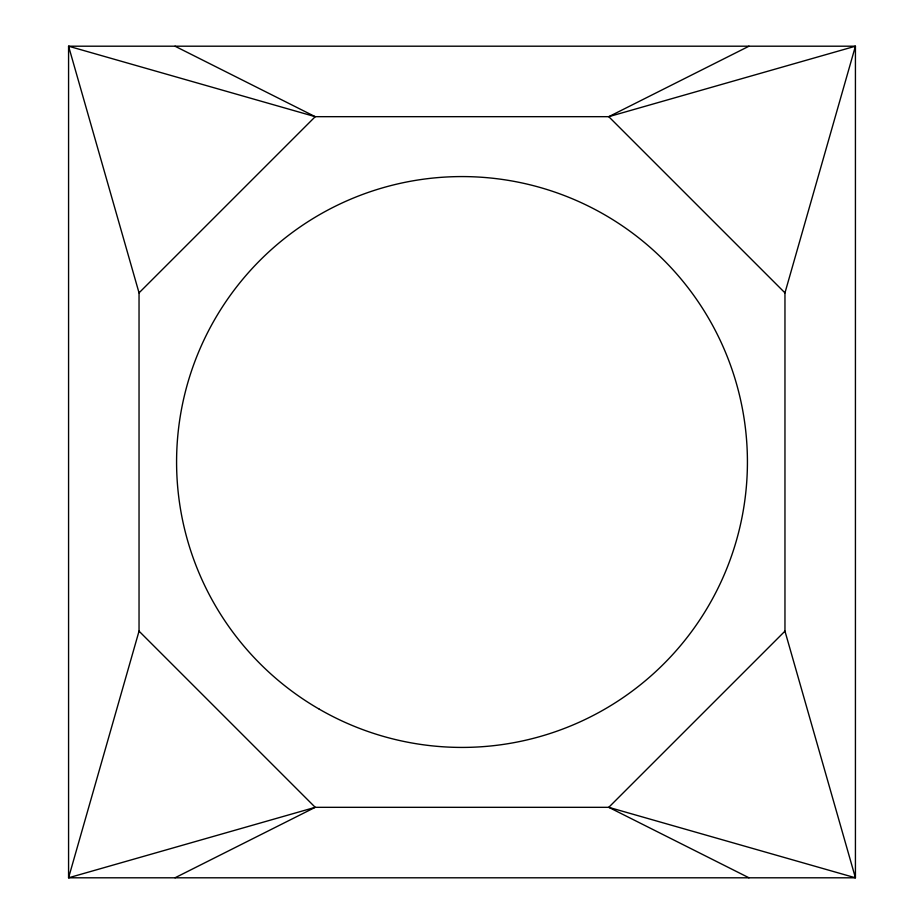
<?xml version="1.0" encoding="UTF-8"?>
<svg xmlns="http://www.w3.org/2000/svg" width="924" height="924" viewBox="0 0 924 924"><rect width="100%" height="100%" fill="white"/><g stroke="black" fill="none" stroke-linecap="round" stroke-linejoin="round"><path stroke-width="1.39" d="M139.039 631.138L68.572 877.8L855.428 877.8L855.428 46.2L68.572 46.2L68.572 877.8L315.234 807.322L608.766 807.322L855.428 877.8L784.961 631.138L784.961 292.862L855.428 46.2L608.766 116.678L315.234 116.678L68.572 46.2L139.039 292.862L139.039 631.138L315.234 807.322L175.006 877.8M139.039 292.862L315.234 116.678L175.006 46.2M784.961 631.138L608.766 807.322L748.994 877.8M748.994 46.2L608.766 116.678L784.961 292.862M319.288 709.182A285.424 285.424 0 0 0 747.424 462A285.424 285.424 0 0 0 319.288 214.818A285.424 285.424 0 0 0 319.288 709.182"/></g></svg>
